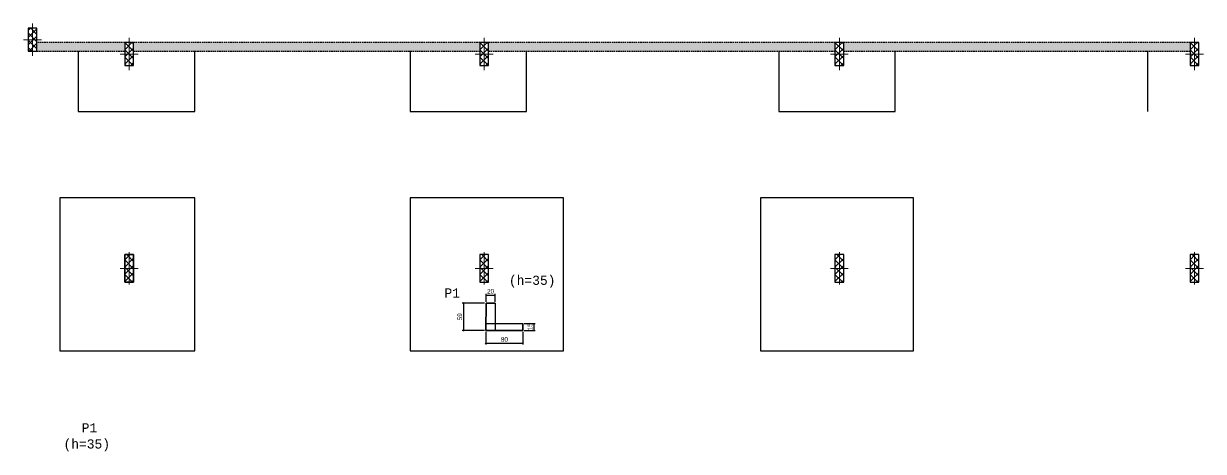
# Model space of a CAD drawing. Extents: x -40810 to 33675, y -2018 to 21213.
# Drawn here: x -17889 to -15330, y 9463 to 10391 of the extents above; entities that cross this region are included whole.
import ezdxf

# ---------------------------------------------------------------- set-up
doc = ezdxf.new("R2010")
doc.units = 0
doc.linetypes.add('DASHED', pattern=[0.75, 0.5, -0.25])
doc.linetypes.add('HIDDEN2', pattern=[4.7625, 3.175, -1.5875])
doc.layers.get('0').update_dxf_attribs({"color": 1, "lineweight": 9})
for name, color, linetype in [('1', 5, 'Continuous'), ('13', 7, 'Continuous'), ('4', 2, 'Continuous'), ('A_htc_alv', 7, 'Continuous'), ('COTA', 241, 'Continuous'), ('PEDIREITO', 1, 'DASHED'), ('SARR_2.2x7', 40, 'Continuous')]:
    doc.layers.add(name, color=color, linetype=linetype)
doc.layers.add('PILAR_EIXOS', color=1, linetype='Continuous', lineweight=0)
doc.styles.add('COTA TECNICA', font='techl___.ttf', dxfattribs={"height": 10})
doc.styles.add('TQS_LUCIDA_CONSOLE', font='lucon.TTF')
doc.dimstyles.new('PAINEL-NOVA', dxfattribs={"dimtxt": 10, "dimasz": 3, "dimexe": 3, "dimexo": 3, "dimgap": 3, "dimtad": 1, "dimdec": 1, "dimzin": 12, "dimdsep": 46, "dimtxsty": 'COTA TECNICA', "dimblk1": 'OBLIQUE', "dimblk2": 'OBLIQUE', "dimsah": 1, "dimcen": 0.9, "dimclrd": 4, "dimclre": 4, "dimclrt": 240, "dimadec": 1, "dimazin": 3, "dimtfac": 1, "dimtdec": 1, "dimtix": 1, "dimtmove": 0, "dimatfit": 3, "dimfxl": 1, "dimtolj": 1, "dimtzin": 12, "dimarcsym": 0})
pattern_1 = [(45, (43903.912, 22435.237), (-7.8577241, 7.8577241), []), (135, (43903.912, 22435.237), (-7.8577241, -7.8577241), [])]

# ---------------------------------------------------------------- blocks, each defined once
blk = doc.blocks.new('Eixos do pilar')
at = {"layer": 'PILAR_EIXOS'}
for p, q in [((0, -0.5), (0, 0.5)), ((-0.5, 0), (0.5, 0))]:
    blk.add_line(p, q, dxfattribs=at)
blk = doc.blocks.new('_Oblique')
at = {"color": 0, "linetype": 'ByBlock', "lineweight": -2}
blk.add_line((-0.5, -0.5), (0.5, 0.5), dxfattribs=at)
blk = doc.blocks.new('*D3598')
at = {"layer": 'Defpoints', "color": 0, "linetype": 'Continuous', "ltscale": 30, "transparency": 16777216}
for p in [(-16885.8, 9784.9), (-16934.5, 9725.8), (-16885.9, 9725.8)]:
    blk.add_point(p, dxfattribs=at)
at = {"layer": 'PEDIREITO', "color": 4, "linetype": 'Continuous', "lineweight": -2, "ltscale": 30, "transparency": 16777216}
for p, q in [((-16888.8, 9784.9), (-16937.5, 9784.9)), ((-16934.5, 9784.9), (-16934.5, 9725.8)), ((-16888.9, 9725.8), (-16937.5, 9725.8))]:
    blk.add_line(p, q, dxfattribs=at)
at = {"layer": 'PEDIREITO', "color": 4, "linetype": 'Continuous', "lineweight": -2, "ltscale": 30, "transparency": 16777216, "xscale": 3, "yscale": 3, "zscale": 3}
for p, rotation in [((-16934.5, 9784.9), 90), ((-16934.5, 9725.8), 270)]:
    blk.add_blockref('_Oblique', p, dxfattribs=dict(at, rotation=rotation))
at = {"layer": 'PEDIREITO', "color": 240, "linetype": 'Continuous', "ltscale": 30, "transparency": 16777216, "insert": (-16942.7, 9755.4), "char_height": 10, "attachment_point": 5, "rotation": 90, "style": 'COTA TECNICA'}
blk.add_mtext('\\A1;59', dxfattribs=at)
blk = doc.blocks.new('*D3599')
at = {"layer": 'Defpoints', "color": 0, "linetype": 'Continuous', "ltscale": 30, "transparency": 16777216}
for p in [(-16865.8, 9802.3), (-16885.8, 9784.9), (-16865.8, 9784.9)]:
    blk.add_point(p, dxfattribs=at)
at = {"layer": 'PEDIREITO', "color": 4, "linetype": 'Continuous', "lineweight": -2, "ltscale": 30, "transparency": 16777216}
for p, q in [((-16885.8, 9787.9), (-16885.8, 9805.3)), ((-16885.8, 9802.3), (-16865.8, 9802.3)), ((-16865.8, 9787.9), (-16865.8, 9805.3))]:
    blk.add_line(p, q, dxfattribs=at)
at = {"layer": 'PEDIREITO', "color": 240, "linetype": 'Continuous', "ltscale": 30, "transparency": 16777216, "insert": (-16875.8, 9810.4), "char_height": 10, "attachment_point": 5, "style": 'COTA TECNICA'}
blk.add_mtext('\\A1;20', dxfattribs=at)
blk = doc.blocks.new('*D3600')
at = {"layer": 'Defpoints', "color": 0, "linetype": 'Continuous', "ltscale": 30, "transparency": 16777216}
for p in [(-16805.9, 9725.8), (-16805.8, 9740.9), (-16782.1, 9725.8)]:
    blk.add_point(p, dxfattribs=at)
at = {"layer": 'PEDIREITO', "color": 4, "linetype": 'Continuous', "lineweight": -2, "ltscale": 30, "transparency": 16777216}
for p, q in [((-16802.9, 9725.8), (-16779.1, 9725.8)), ((-16802.8, 9740.9), (-16779.1, 9740.9)), ((-16782.1, 9740.9), (-16782.1, 9725.8))]:
    blk.add_line(p, q, dxfattribs=at)
at = {"layer": 'PEDIREITO', "color": 240, "linetype": 'Continuous', "ltscale": 30, "transparency": 16777216, "insert": (-16790.2, 9733.4), "char_height": 10, "attachment_point": 5, "rotation": 90, "style": 'COTA TECNICA'}
blk.add_mtext('\\A1;15', dxfattribs=at)
blk = doc.blocks.new('*D3601')
at = {"layer": 'Defpoints', "color": 0, "linetype": 'Continuous', "ltscale": 30, "transparency": 16777216}
for p in [(-16885.9, 9725.8), (-16805.9, 9725.8), (-16805.9, 9698)]:
    blk.add_point(p, dxfattribs=at)
at = {"layer": 'PEDIREITO', "color": 4, "linetype": 'Continuous', "lineweight": -2, "ltscale": 30, "transparency": 16777216}
for p, q in [((-16885.9, 9722.8), (-16885.9, 9695)), ((-16805.9, 9722.8), (-16805.9, 9695)), ((-16885.9, 9698), (-16805.9, 9698))]:
    blk.add_line(p, q, dxfattribs=at)
at = {"layer": 'PEDIREITO', "color": 4, "linetype": 'Continuous', "lineweight": -2, "ltscale": 30, "transparency": 16777216, "xscale": 3, "yscale": 3, "zscale": 3, "rotation": 180}
blk.add_blockref('_Oblique', (-16885.9, 9698), dxfattribs=at)
at = {"layer": 'PEDIREITO', "color": 4, "linetype": 'Continuous', "lineweight": -2, "ltscale": 30, "transparency": 16777216, "xscale": 3, "yscale": 3, "zscale": 3}
blk.add_blockref('_Oblique', (-16805.9, 9698), dxfattribs=at)
at = {"layer": 'PEDIREITO', "color": 240, "linetype": 'Continuous', "ltscale": 30, "transparency": 16777216, "insert": (-16845.9, 9706.1), "char_height": 10, "attachment_point": 5, "style": 'COTA TECNICA'}
blk.add_mtext('\\A1;80', dxfattribs=at)

msp = doc.modelspace()

# ---------------------------------------------------------------- hatches: boundary and pattern name
at = {"linetype": 'ByBlock'}
h = msp.add_hatch(dxfattribs=at)
h.set_pattern_fill('ANSI37', color=4, scale=3.5)
h.set_pattern_definition(pattern_1)
h.paths.add_polyline_path([(-17878.575, 10331.05), (-17859.575, 10331.05), (-17859.575, 10381.05), (-17878.575, 10381.05)])
h = msp.add_hatch(dxfattribs=at)
h.set_pattern_fill('ANSI37', color=4, scale=3.5)
h.set_pattern_definition(pattern_1)
h.paths.add_polyline_path([(-17669.075, 10300.05), (-17650.075, 10300.05), (-17650.075, 10350.05), (-17669.075, 10350.05)])
h = msp.add_hatch(dxfattribs=at)
h.set_pattern_fill('ANSI37', color=4, scale=3.5)
h.set_pattern_definition(pattern_1)
h.paths.add_polyline_path([(-16899.075, 10300.05), (-16880.075, 10300.05), (-16880.075, 10350.05), (-16899.075, 10350.05)])
h = msp.add_hatch(dxfattribs=at)
h.set_pattern_fill('ANSI37', color=4, scale=3.5)
h.set_pattern_definition(pattern_1)
h.paths.add_polyline_path([(-16129.075, 10300.05), (-16110.075, 10300.05), (-16110.075, 10350.05), (-16129.075, 10350.05)])
h = msp.add_hatch(dxfattribs=at)
h.set_pattern_fill('ANSI37', color=4, scale=3.5)
h.set_pattern_definition(pattern_1)
h.paths.add_polyline_path([(-15359.075, 10300.05), (-15340.075, 10300.05), (-15340.075, 10350.05), (-15359.075, 10350.05)])
h = msp.add_hatch(dxfattribs=at)
h.set_pattern_fill('ANSI37', color=4, scale=3.5)
h.set_pattern_definition(pattern_1)
h.paths.add_polyline_path([(-17669.075, 9830.05), (-17650.075, 9830.05), (-17650.075, 9890.05), (-17669.075, 9890.05)])
h = msp.add_hatch(dxfattribs=at)
h.set_pattern_fill('ANSI37', color=4, scale=3.5)
h.set_pattern_definition(pattern_1)
h.paths.add_polyline_path([(-16899.075, 9830.05), (-16880.075, 9830.05), (-16880.075, 9890.05), (-16899.075, 9890.05)])
h = msp.add_hatch(dxfattribs=at)
h.set_pattern_fill('ANSI37', color=4, scale=3.5)
h.set_pattern_definition(pattern_1)
h.paths.add_polyline_path([(-16129.075, 9830.05), (-16110.075, 9830.05), (-16110.075, 9890.05), (-16129.075, 9890.05)])
h = msp.add_hatch(dxfattribs=at)
h.set_pattern_fill('ANSI37', color=4, scale=3.5)
h.set_pattern_definition(pattern_1)
h.paths.add_polyline_path([(-15359.075, 9830.05), (-15340.075, 9830.05), (-15340.075, 9890.05), (-15359.075, 9890.05)])
at = {"layer": 'A_htc_alv', "linetype": 'ByBlock', "true_color": 0x93278f}
h = msp.add_hatch(color=217, dxfattribs=at)
h.dxf.hatch_style = 1
h.paths.add_polyline_path([(-17669.075, 10350.05), (-17859.575, 10350.05), (-17859.575, 10331.05), (-17669.075, 10331.05)])
h = msp.add_hatch(color=217, dxfattribs=at)
h.dxf.hatch_style = 1
h.paths.add_polyline_path([(-16899.075, 10350.05), (-17650.075, 10350.05), (-17650.075, 10331.05), (-16899.075, 10331.05)])
h = msp.add_hatch(color=217, dxfattribs=at)
h.dxf.hatch_style = 1
h.paths.add_polyline_path([(-16129.075, 10350.05), (-16880.075, 10350.05), (-16880.075, 10331.05), (-16129.075, 10331.05)])
h = msp.add_hatch(color=217, dxfattribs=at)
h.dxf.hatch_style = 1
h.paths.add_polyline_path([(-15359.075, 10350.05), (-16110.075, 10350.05), (-16110.075, 10331.05), (-15359.075, 10331.05)])

# ---------------------------------------------------------------- linework, layer by layer
at = {"linetype": 'Continuous', "ltscale": 30}
for points in [[(-17517.575, 10013.4), (-17809.925, 10013.4), (-17809.925, 9681.1), (-17517.575, 9681.1)], [(-17517.575, 10013.4), (-17809.925, 10013.4), (-17809.925, 9681.1), (-17517.575, 9681.1)], [(-17517.575, 10013.4), (-17809.925, 10013.4), (-17809.925, 9681.1), (-17517.575, 9681.1)], [(-17517.575, 10013.4), (-17809.925, 10013.4), (-17809.925, 9681.1), (-17517.575, 9681.1)], [(-17517.575, 10013.4), (-17809.925, 10013.4), (-17809.925, 9681.1), (-17517.575, 9681.1)], [(-17517.575, 10013.4), (-17809.925, 10013.4), (-17809.925, 9681.1), (-17517.575, 9681.1)], [(-17517.575, 10013.4), (-17809.925, 10013.4), (-17809.925, 9681.1), (-17517.575, 9681.1)], [(-16718.075, 10013.4), (-17050.375, 10013.4), (-17050.375, 9681.1), (-16718.075, 9681.1)], [(-17650.075, 9830.05), (-17669.075, 9830.05), (-17669.075, 9890.05), (-17650.075, 9890.05)], [(-17650.075, 9830.05), (-17669.075, 9830.05), (-17669.075, 9890.05), (-17650.075, 9890.05)], [(-17669.075, 9830.05), (-17669.075, 9890.05), (-17650.075, 9890.05), (-17650.075, 9830.05)], [(-17669.075, 9830.05), (-17669.075, 9890.05), (-17650.075, 9890.05), (-17650.075, 9830.05)], [(-17669.075, 9830.05), (-17669.075, 9890.05), (-17650.075, 9890.05), (-17650.075, 9830.05)], [(-17669.075, 9830.05), (-17669.075, 9890.05), (-17650.075, 9890.05), (-17650.075, 9830.05)], [(-17669.075, 9830.05), (-17669.075, 9890.05), (-17650.075, 9890.05), (-17650.075, 9830.05)], [(-16899.075, 9830.05), (-16899.075, 9890.05), (-16880.075, 9890.05), (-16880.075, 9830.05)]]:
    msp.add_lwpolyline(points, close=True, dxfattribs=at)
at = {"layer": '1', "linetype": 'HIDDEN2'}
for points in [[(-17669.075, 10350.05), (-17859.575, 10350.05)], [(-16899.075, 10350.05), (-17650.075, 10350.05)], [(-16129.075, 10350.05), (-16880.075, 10350.05)], [(-15359.075, 10350.05), (-16110.075, 10350.05)], [(-17859.575, 10331.05), (-17669.075, 10331.05)], [(-17650.075, 10331.05), (-16899.075, 10331.05)], [(-16880.075, 10331.05), (-16129.075, 10331.05)], [(-16110.075, 10331.05), (-15359.075, 10331.05)]]:
    msp.add_lwpolyline(points, dxfattribs=at)
at = {"layer": '1'}
for points in [[(-17771.8, 10331.05), (-17769.925, 10331.05), (-17769.925, 10200.75), (-17517.575, 10200.75)], [(-17517.575, 10200.75), (-17517.575, 10331.05), (-17515.7, 10331.05)], [(-17052.25, 10331.05), (-17050.375, 10331.05), (-17050.375, 10200.75)], [(-17050.375, 10200.75), (-16798.025, 10200.75), (-16798.025, 10331.05), (-16796.15, 10331.05)], [(-16250.875, 10331.05), (-16250.875, 10331.05), (-16250.875, 10200.75)], [(-16250.875, 10200.75), (-15998.525, 10200.75), (-15998.525, 10331.05), (-15998.525, 10331.05)], [(-15453.25, 10331.05), (-15451.375, 10331.05), (-15451.375, 10200.75)], [(-17517.575, 9681.1), (-17517.575, 10013.4), (-17809.925, 10013.4), (-17809.925, 9681.1), (-17517.575, 9681.1)], [(-17050.375, 9681.1), (-16718.075, 9681.1), (-16718.075, 10013.4), (-17050.375, 10013.4), (-17050.375, 9681.1)], [(-16290.875, 9681.1), (-15958.525, 9681.1), (-15958.525, 10013.4), (-16290.875, 10013.4), (-16290.875, 9681.1)]]:
    msp.add_lwpolyline(points, dxfattribs=at)
at = {"layer": '4'}
for points in [[(-17878.575, 10331.05), (-17859.575, 10331.05), (-17859.575, 10381.05), (-17878.575, 10381.05), (-17878.575, 10331.05)], [(-17669.075, 10300.05), (-17650.075, 10300.05), (-17650.075, 10350.05), (-17669.075, 10350.05), (-17669.075, 10300.05)], [(-16899.075, 10300.05), (-16880.075, 10300.05), (-16880.075, 10350.05), (-16899.075, 10350.05), (-16899.075, 10300.05)], [(-16129.075, 10300.05), (-16110.075, 10300.05), (-16110.075, 10350.05), (-16129.075, 10350.05), (-16129.075, 10300.05)], [(-15359.075, 10300.05), (-15340.075, 10300.05), (-15340.075, 10350.05), (-15359.075, 10350.05), (-15359.075, 10300.05)], [(-17669.075, 9830.05), (-17650.075, 9830.05), (-17650.075, 9890.05), (-17669.075, 9890.05), (-17669.075, 9830.05)], [(-16899.075, 9830.05), (-16880.075, 9830.05), (-16880.075, 9890.05), (-16899.075, 9890.05), (-16899.075, 9830.05)], [(-16129.075, 9830.05), (-16110.075, 9830.05), (-16110.075, 9890.05), (-16129.075, 9890.05), (-16129.075, 9830.05)], [(-15359.075, 9830.05), (-15340.075, 9830.05), (-15340.075, 9890.05), (-15359.075, 9890.05), (-15359.075, 9830.05)]]:
    msp.add_lwpolyline(points, dxfattribs=at)
at = {"layer": 'COTA', "linetype": 'Continuous', "ltscale": 30}
for p, q in [((-16885.78, 9784.868), (-16885.926, 9725.848)), ((-16885.78, 9784.868), (-16885.926, 9725.848)), ((-16885.78, 9784.868), (-16885.926, 9725.848)), ((-16885.78, 9784.868), (-16885.926, 9725.848)), ((-16885.78, 9784.868), (-16885.926, 9725.848)), ((-16885.78, 9784.868), (-16885.926, 9725.848)), ((-16885.78, 9784.868), (-16885.926, 9725.848)), ((-16885.78, 9784.868), (-16885.926, 9725.848)), ((-16885.78, 9784.868), (-16885.926, 9725.848)), ((-16885.78, 9784.868), (-16885.926, 9725.848)), ((-16885.78, 9784.868), (-16885.926, 9725.848)), ((-16865.817, 9784.868), (-16885.78, 9784.868)), ((-16865.817, 9784.868), (-16885.78, 9784.868)), ((-16865.817, 9784.868), (-16885.78, 9784.868)), ((-16865.817, 9784.868), (-16885.78, 9784.868)), ((-16865.817, 9784.868), (-16885.78, 9784.868)), ((-16865.817, 9784.868), (-16885.78, 9784.868)), ((-16865.817, 9784.868), (-16885.78, 9784.868)), ((-16865.817, 9784.868), (-16885.78, 9784.868)), ((-16865.817, 9784.868), (-16885.78, 9784.868)), ((-16865.817, 9784.868), (-16885.78, 9784.868)), ((-16865.817, 9784.868), (-16885.78, 9784.868)), ((-16885.926, 9725.848), (-16805.928, 9725.848)), ((-16885.926, 9725.848), (-16805.928, 9725.848)), ((-16885.926, 9725.848), (-16805.928, 9725.848)), ((-16885.926, 9725.848), (-16805.928, 9725.848)), ((-16885.926, 9725.848), (-16805.928, 9725.848)), ((-16885.926, 9725.848), (-16805.928, 9725.848)), ((-16885.926, 9725.848), (-16805.928, 9725.848)), ((-16885.926, 9725.848), (-16805.928, 9725.848)), ((-16885.926, 9725.848), (-16805.928, 9725.848)), ((-16885.926, 9725.848), (-16805.928, 9725.848)), ((-16885.926, 9725.848), (-16805.928, 9725.848)), ((-16805.928, 9725.848), (-16805.782, 9740.896)), ((-16805.928, 9725.848), (-16805.782, 9740.896)), ((-16805.928, 9725.848), (-16805.782, 9740.896)), ((-16805.928, 9725.848), (-16805.782, 9740.896)), ((-16805.928, 9725.848), (-16805.782, 9740.896)), ((-16805.928, 9725.848), (-16805.782, 9740.896)), ((-16805.928, 9725.848), (-16805.782, 9740.896)), ((-16805.928, 9725.848), (-16805.782, 9740.896)), ((-16805.928, 9725.848), (-16805.782, 9740.896)), ((-16805.928, 9725.848), (-16805.782, 9740.896)), ((-16805.928, 9725.848), (-16805.782, 9740.896))]:
    msp.add_line(p, q, dxfattribs=at)
for points in [[(-16885.78, 9784.868), (-16865.817, 9784.868), (-16865.963, 9725.848), (-16885.926, 9725.848)], [(-16885.78, 9740.896), (-16805.782, 9740.896), (-16805.928, 9725.848), (-16885.926, 9725.848)]]:
    msp.add_lwpolyline(points, close=True, dxfattribs=at)
at = {"layer": 'PEDIREITO', "linetype": 'Continuous', "ltscale": 30}
for p, q in [((-16885.78, 9784.868), (-16885.926, 9725.848)), ((-16865.817, 9784.868), (-16885.78, 9784.868)), ((-16885.926, 9725.848), (-16805.928, 9725.848)), ((-16805.928, 9725.848), (-16805.782, 9740.896))]:
    msp.add_line(p, q, dxfattribs=at)
at = {"layer": 'SARR_2.2x7', "linetype": 'Continuous', "ltscale": 30}
for points in [[(-17517.575, 10013.4), (-17809.925, 10013.4), (-17809.925, 9681.1), (-17517.575, 9681.1)], [(-17669.075, 9830.05), (-17669.075, 9890.05), (-17650.075, 9890.05), (-17650.075, 9830.05)]]:
    msp.add_lwpolyline(points, close=True, dxfattribs=at)

# ---------------------------------------------------------------- block references
at = {"layer": 'PILAR_EIXOS', "xscale": 39, "yscale": 70, "zscale": 100}
for p in [(-17869.075, 10356.05), (-17659.575, 10325.05), (-16889.575, 10325.05), (-16119.575, 10325.05), (-15349.575, 10325.05), (-17659.575, 9860.05), (-16889.575, 9860.05), (-16119.575, 9860.05), (-15349.575, 9860.05)]:
    msp.add_blockref('Eixos do pilar', p, dxfattribs=at)

# ---------------------------------------------------------------- texts
at = {"layer": '13', "linetype": 'Continuous', "style": 'TQS_LUCIDA_CONSOLE'}
for s, p in [('(h=35)', (-16836.11, 9824.503)), ('P1', (-16975.934, 9797.016)), ('P1', (-17762.521, 9504.635)), ('(h=35)', (-17802.058, 9469.55))]:
    msp.add_text(s, height=19.85, dxfattribs=at).set_placement(p)

# ---------------------------------------------------------------- dimensions: what is measured, and where the dimension line sits
at = {"layer": 'PEDIREITO', "linetype": 'Continuous', "ltscale": 30}
for base, p1, p2, picture, middle in [((-16865.817, 9802.326), (-16885.78, 9784.868), (-16865.817, 9784.868), '*D3599', (-16875.799, 9810.428)), ((-16805.928, 9698.011), (-16885.926, 9725.848), (-16805.928, 9725.848), '*D3601', (-16845.927, 9706.135))]:
    dim = msp.add_linear_dim(base=base, p1=p1, p2=p2, dimstyle='PAINEL-NOVA', dxfattribs=at)
    dim.commit()
    dim.dimension.update_dxf_attribs({"geometry": picture, "text_midpoint": middle})
for base, p1, p2, picture, middle in [((-16934.523, 9725.848), (-16885.78, 9784.868), (-16885.926, 9725.848), '*D3598', (-16942.662, 9755.358)), ((-16782.099, 9725.848), (-16805.782, 9740.896), (-16805.928, 9725.848), '*D3600', (-16790.209, 9733.372))]:
    dim = msp.add_linear_dim(base=base, p1=p1, p2=p2, angle=90, dimstyle='PAINEL-NOVA', dxfattribs=at)
    dim.commit()
    dim.dimension.update_dxf_attribs({"geometry": picture, "text_midpoint": middle})

doc.saveas('drawing.dxf')
